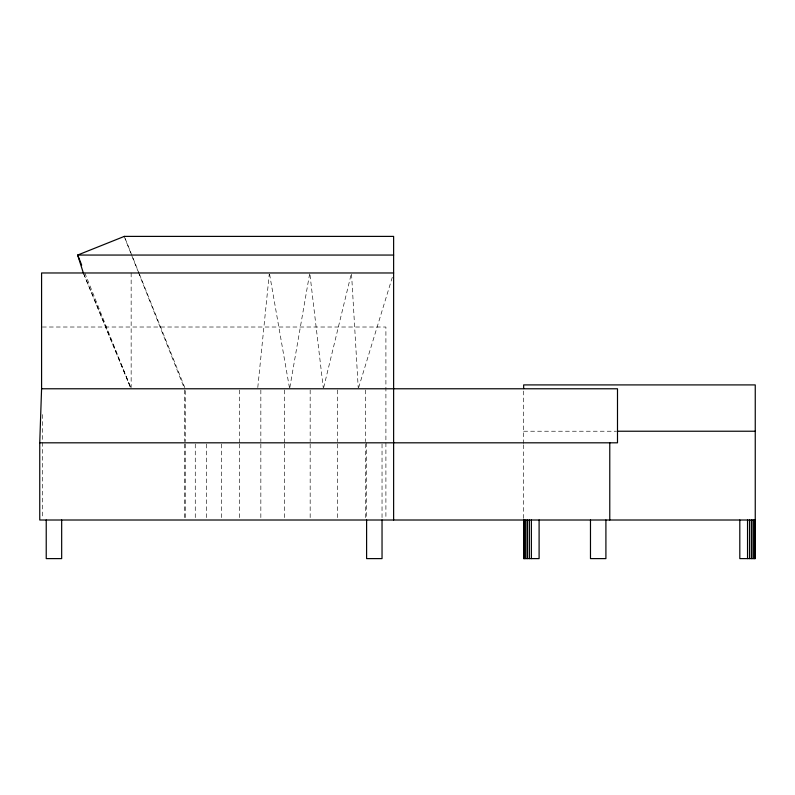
<?xml version="1.0" encoding="UTF-8"?>
<svg xmlns="http://www.w3.org/2000/svg" width="795" height="795" viewBox="0 0 795 795"><rect width="100%" height="100%" fill="white"/><g stroke="black" fill="none" stroke-linecap="round" stroke-linejoin="round"><path stroke-width="0.6" stroke-dasharray="3.98 2.98" d="M257.789 387.543L269.247 274.205M289.827 387.553L309.772 272.973L323.237 387.543M323.674 387.562L351.191 274.186M358.644 387.592L392.541 276.521M42.373 327.013L385.903 327.013L385.903 518.787M523.657 431.228L616.542 431.228M83.346 272.973L130.678 387.622L84.836 272.973M83.823 274.126L130.519 387.622M125.242 238.679L139.006 273.102M139.423 274.126L185.275 388.775L185.275 441.583M124.179 236.393L137.893 271.025M138.35 272.178L184.072 387.622M269.584 274.196L289.41 387.553M351.559 274.205L358.207 387.543M523.657 391.011L523.657 443.56M523.657 444.793L523.657 518.777M382.037 444.037L382.037 518.787M366.604 442.815L366.604 518.787M365.312 389.997L365.312 441.583M365.312 444.037L365.312 518.787M337.299 389.997L337.299 441.583M337.299 444.037L337.299 518.787M310.169 389.997L310.169 441.583M310.169 444.037L310.169 520.01M284.511 389.997L284.511 442.815M284.511 444.037L284.511 518.787M260.84 389.997L260.84 441.583M260.84 444.037L260.84 520.01M239.673 389.997L239.673 442.815M239.673 444.037L239.673 518.787M221.447 444.037L221.447 518.787M206.541 444.037L206.541 518.787M195.272 444.037L195.272 518.787M185.275 444.037L185.275 520.01M184.529 389.997L184.529 441.583M184.529 444.037L184.529 518.787M131.155 272.973L131.155 387.543M42.373 414.563L42.373 518.787"/><path stroke-width="1.19" d="M755.25 520.01L39.75 520.01L39.75 442.815L41.579 388.775L41.579 272.973L393.624 272.973M124.328 236.393L77.662 255.056L83.346 272.973M124.179 236.393L393.624 236.393L393.624 520.01M393.624 255.056L77.662 255.056L81.696 265.132M41.579 388.775L617.496 388.775L617.496 442.815L39.75 442.815M617.785 431.228L755.25 431.228M754.992 520.01L754.992 558.607M754.216 520.01L754.216 558.607M752.984 520.01L752.984 558.607M751.394 520.01L751.394 558.607M749.526 520.01L749.526 558.607M747.529 520.01L747.529 558.607M739.807 520.01L739.807 558.607L755.25 558.607L755.25 384.909L523.657 384.909L523.657 388.566M609.775 442.815L609.775 520.01M605.909 520.01L605.909 558.607L590.476 558.607L590.476 520.01M539.099 520.01L539.099 558.607L523.657 558.607L523.657 520.01M531.378 520.01L531.378 558.607M529.381 520.01L529.381 558.607M527.522 520.01L527.522 558.607M525.922 520.01L525.922 558.607M524.69 520.01L524.69 558.607M523.925 520.01L523.925 558.607M382.037 520.01L382.037 558.607L366.604 558.607L366.604 520.01M61.672 520.01L61.672 558.607L46.229 558.607L46.229 520.01"/></g></svg>
